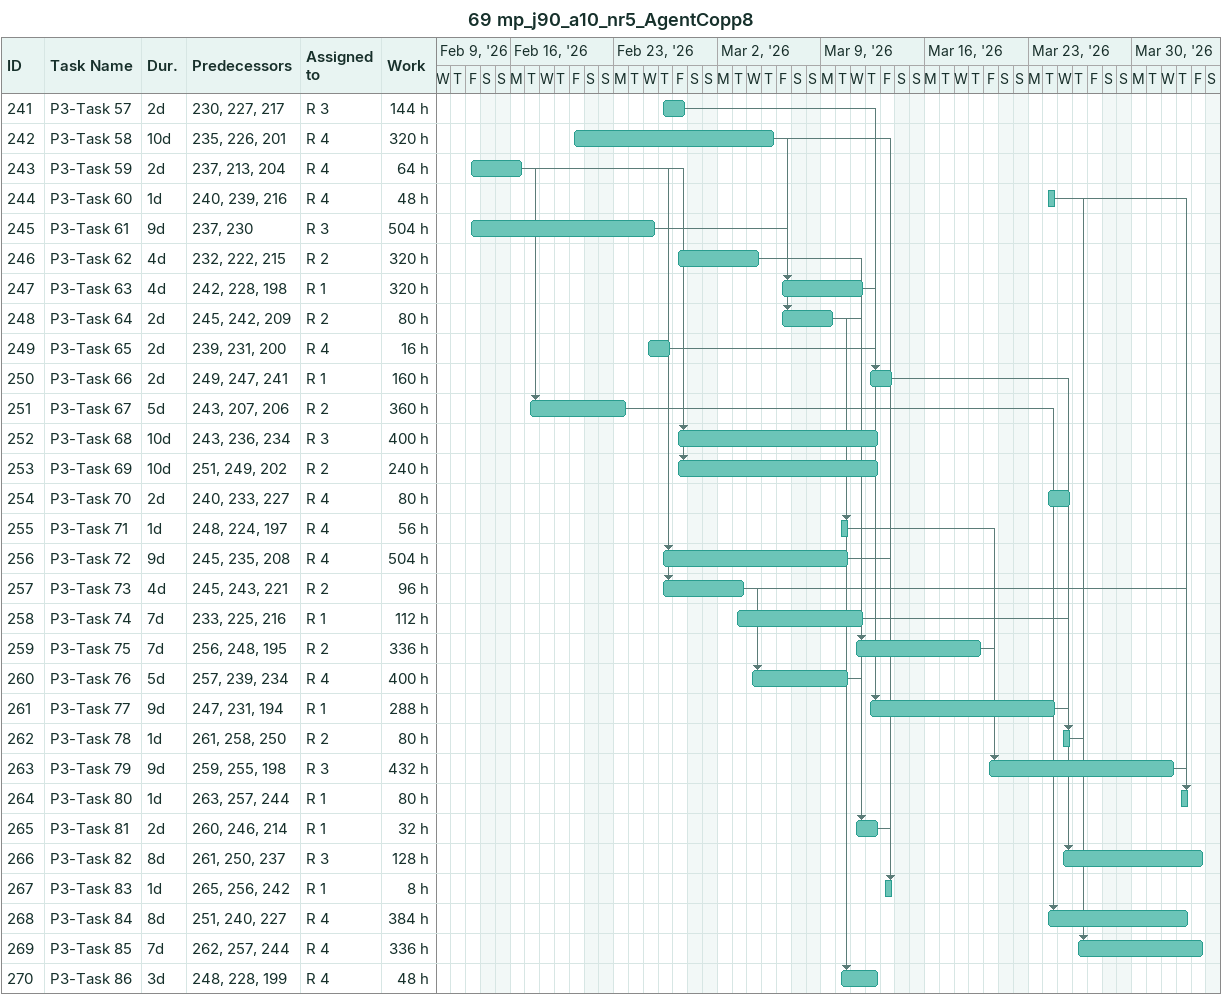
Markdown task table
69 mp_j90_a10_nr5_AgentCopp8

| ID | Task | Duration | Start | Finish | Predecessors | Resources | Work (h) |
|---|---|---|---|---|---|---|---|
| 241 | P3-Task 57 | 2d | 2026-02-26 | 2026-02-27 | 230, 227, 217 | R 3 | 144 |
| 242 | P3-Task 58 | 10d | 2026-02-20 | 2026-03-05 | 235, 226, 201 | R 4 | 320 |
| 243 | P3-Task 59 | 2d | 2026-02-13 | 2026-02-16 | 237, 213, 204 | R 4 | 64 |
| 244 | P3-Task 60 | 1d | 2026-03-24 | 2026-03-24 | 240, 239, 216 | R 4 | 48 |
| 245 | P3-Task 61 | 9d | 2026-02-13 | 2026-02-25 | 237, 230 | R 3 | 504 |
| 246 | P3-Task 62 | 4d | 2026-02-27 | 2026-03-04 | 232, 222, 215 | R 2 | 320 |
| 247 | P3-Task 63 | 4d | 2026-03-06 | 2026-03-11 | 242, 228, 198 | R 1 | 320 |
| 248 | P3-Task 64 | 2d | 2026-03-06 | 2026-03-09 | 245, 242, 209 | R 2 | 80 |
| 249 | P3-Task 65 | 2d | 2026-02-25 | 2026-02-26 | 239, 231, 200 | R 4 | 16 |
| 250 | P3-Task 66 | 2d | 2026-03-12 | 2026-03-13 | 249, 247, 241 | R 1 | 160 |
| 251 | P3-Task 67 | 5d | 2026-02-17 | 2026-02-23 | 243, 207, 206 | R 2 | 360 |
| 252 | P3-Task 68 | 10d | 2026-02-27 | 2026-03-12 | 243, 236, 234 | R 3 | 400 |
| 253 | P3-Task 69 | 10d | 2026-02-27 | 2026-03-12 | 251, 249, 202 | R 2 | 240 |
| 254 | P3-Task 70 | 2d | 2026-03-24 | 2026-03-25 | 240, 233, 227 | R 4 | 80 |
| 255 | P3-Task 71 | 1d | 2026-03-10 | 2026-03-10 | 248, 224, 197 | R 4 | 56 |
| 256 | P3-Task 72 | 9d | 2026-02-26 | 2026-03-10 | 245, 235, 208 | R 4 | 504 |
| 257 | P3-Task 73 | 4d | 2026-02-26 | 2026-03-03 | 245, 243, 221 | R 2 | 96 |
| 258 | P3-Task 74 | 7d | 2026-03-03 | 2026-03-11 | 233, 225, 216 | R 1 | 112 |
| 259 | P3-Task 75 | 7d | 2026-03-11 | 2026-03-19 | 256, 248, 195 | R 2 | 336 |
| 260 | P3-Task 76 | 5d | 2026-03-04 | 2026-03-10 | 257, 239, 234 | R 4 | 400 |
| 261 | P3-Task 77 | 9d | 2026-03-12 | 2026-03-24 | 247, 231, 194 | R 1 | 288 |
| 262 | P3-Task 78 | 1d | 2026-03-25 | 2026-03-25 | 261, 258, 250 | R 2 | 80 |
| 263 | P3-Task 79 | 9d | 2026-03-20 | 2026-04-01 | 259, 255, 198 | R 3 | 432 |
| 264 | P3-Task 80 | 1d | 2026-04-02 | 2026-04-02 | 263, 257, 244 | R 1 | 80 |
| 265 | P3-Task 81 | 2d | 2026-03-11 | 2026-03-12 | 260, 246, 214 | R 1 | 32 |
| 266 | P3-Task 82 | 8d | 2026-03-25 | 2026-04-03 | 261, 250, 237 | R 3 | 128 |
| 267 | P3-Task 83 | 1d | 2026-03-13 | 2026-03-13 | 265, 256, 242 | R 1 | 8 |
| 268 | P3-Task 84 | 8d | 2026-03-24 | 2026-04-02 | 251, 240, 227 | R 4 | 384 |
| 269 | P3-Task 85 | 7d | 2026-03-26 | 2026-04-03 | 262, 257, 244 | R 4 | 336 |
| 270 | P3-Task 86 | 3d | 2026-03-10 | 2026-03-12 | 248, 228, 199 | R 4 | 48 |
